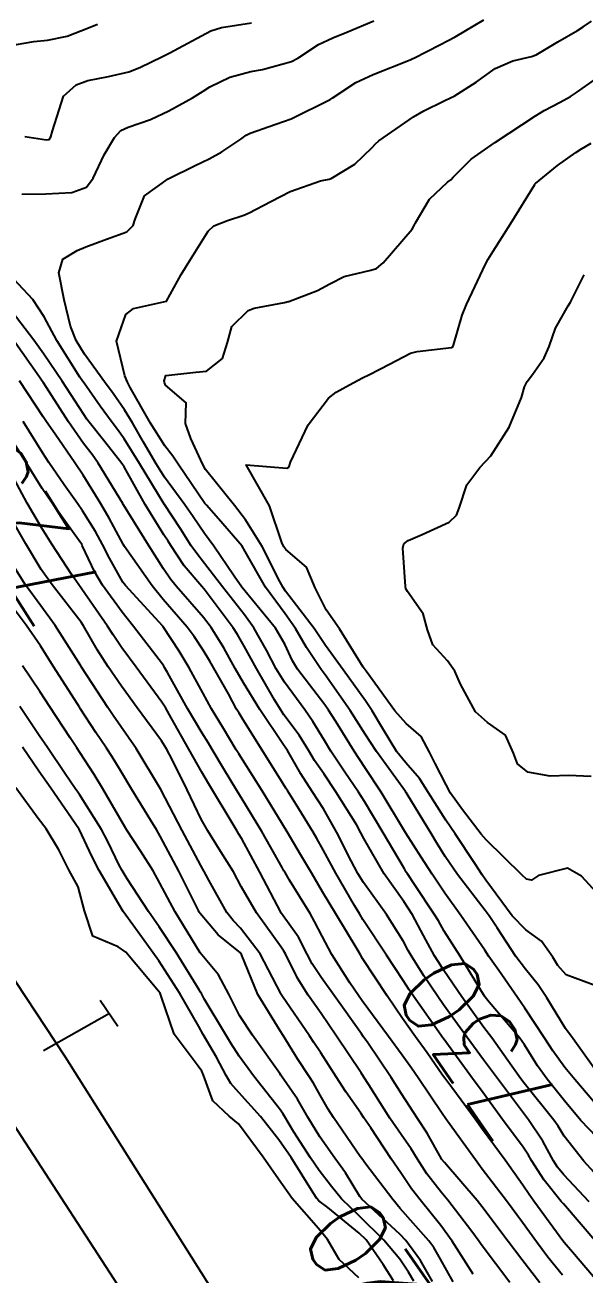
# Model space of a CAD drawing. Header units: metres. Extents: x 298520 to 308411, y 7433745 to 7450750.
# Drawn here: x 300016.8 to 300044.3, y 7449347.6 to 7449408.9 of the extents above; entities that cross this region are included whole.
import ezdxf
from ezdxf.enums import TextEntityAlignment as Align

# ---------------------------------------------------------------- set-up
doc = ezdxf.new("R2010")
doc.units = ezdxf.units.M
doc.header["$LTSCALE"] = 10
for name, color, linetype in [('Cotas', 45, 'Continuous'), ('Curvas de Nivel 1m', 11, 'Continuous'), ('Curvas de Nivel 5m', 15, 'Continuous'), ('Linha Férrea', 251, 'TRACKS'), ('Pórtico', 62, 'Continuous')]:
    doc.layers.add(name, color=color, linetype=linetype)
doc.styles.add('Style-STANDARD', font='STANDARD.shx')
doc.linetypes.add('TRACKS', pattern='A,0.15,[130,ltypeshp.shx,S=0.25,R=0,X=0,Y=0],0.15', length=0.3)

msp = doc.modelspace()

# ---------------------------------------------------------------- linework, layer by layer
at = {"layer": 'Curvas de Nivel 1m', "flags": 128}
for points, elevation in [([(300016.662, 7449400.614), (300017.825, 7449400.643), (300019.113, 7449400.708), (300019.828, 7449400.957), (300020.156, 7449401.407), (300020.695, 7449402.557), (300021.21, 7449403.397), (300021.514, 7449403.746), (300021.868, 7449403.912), (300022.971, 7449404.28), (300023.876, 7449404.711), (300025.032, 7449405.353), (300025.561, 7449405.672), (300025.891, 7449405.884), (300026.858, 7449406.371), (300027.903, 7449406.639), (300028.477, 7449406.742), (300029.901, 7449407.137), (300030.198, 7449407.296), (300031.218, 7449407.976), (300031.918, 7449408.3), (300032.615, 7449408.571), (300033.931, 7449409.139)], 732), ([(300016.795, 7449403.451), (300017.861, 7449403.282), (300017.99, 7449403.309), (300018.08, 7449403.437), (300018.161, 7449403.731), (300018.7, 7449405.428), (300019.325, 7449405.985), (300019.895, 7449406.198), (300020.905, 7449406.393), (300021.902, 7449406.631), (300022.444, 7449406.845), (300023.561, 7449407.374), (300023.792, 7449407.493), (300023.915, 7449407.559), (300024.35, 7449407.797), (300025.926, 7449408.64), (300026.452, 7449408.81), (300027.93, 7449409.03)], 731), ([(300045.287, 7449355.385), (300043.802, 7449357.125), (300043.319, 7449357.728), (300042.724, 7449358.536), (300042.324, 7449359.145), (300041.355, 7449360.634), (300040.986, 7449361.164), (300040.07, 7449362.479), (300039.588, 7449363.178), (300039.386, 7449363.481), (300038.206, 7449365.192), (300037.419, 7449366.286), (300036.793, 7449367.21), (300036.267, 7449368.044), (300035.504, 7449369.229), (300035.454, 7449369.312), (300034.298, 7449371.242), (300033.495, 7449372.461), (300032.967, 7449373.255), (300032.062, 7449374.72), (300031.717, 7449375.268), (300031.527, 7449375.54), (300030.194, 7449377.29), (300029.95, 7449377.688), (300029.565, 7449378.515), (300029.104, 7449379.305), (300027.6, 7449381.14), (300027.454, 7449381.321), (300027.073, 7449381.86), (300026.076, 7449383.335), (300025.629, 7449383.95), (300025.06, 7449384.772), (300024.656, 7449385.355), (300023.663, 7449386.724), (300023.242, 7449387.374), (300022.626, 7449388.438), (300022.092, 7449389.386), (300021.699, 7449390.018), (300021.132, 7449390.824), (300020.713, 7449391.405), (300019.733, 7449392.766), (300019.322, 7449393.424), (300019.048, 7449394.129), (300018.734, 7449395.43), (300018.468, 7449396.748), (300018.665, 7449397.431), (300019.368, 7449397.854), (300019.799, 7449398.029), (300020.808, 7449398.41), (300021.807, 7449398.773), (300022.119, 7449399.078), (300022.218, 7449399.386), (300022.674, 7449400.532), (300023.833, 7449401.37), (300025.169, 7449402.024), (300025.848, 7449402.351), (300026.481, 7449402.707), (300027.404, 7449403.325), (300027.674, 7449403.513), (300027.866, 7449403.62), (300029.122, 7449404.056), (300029.873, 7449404.317), (300031.788, 7449405.271), (300031.884, 7449405.336), (300033.048, 7449406.102), (300033.895, 7449406.499), (300035.718, 7449407.223), (300035.849, 7449407.276), (300035.904, 7449407.308), (300037.172, 7449407.95), (300037.92, 7449408.347), (300038.459, 7449408.661), (300039.333, 7449409.186)], 733), ([(300044.792, 7449357.642), (300043.715, 7449359.126), (300043.341, 7449359.641), (300042.422, 7449361.144), (300042.005, 7449361.786), (300041.377, 7449362.544), (300040.906, 7449363.165), (300039.992, 7449364.579), (300039.591, 7449365.178), (300039.407, 7449365.43), (300038.044, 7449367.194), (300037.442, 7449368.084), (300037.015, 7449368.773), (300036.748, 7449369.211), (300035.571, 7449371.139), (300035.515, 7449371.23), (300035.503, 7449371.25), (300035.483, 7449371.273), (300034.067, 7449373.244), (300033.511, 7449374.094), (300032.768, 7449375.258), (300031.549, 7449377.008), (300031.356, 7449377.273), (300030.626, 7449378.346), (300030.087, 7449379.292), (300029.584, 7449380.007), (300028.61, 7449381.31), (300027.62, 7449383.07), (300027.465, 7449383.322), (300026.303, 7449384.667), (300025.712, 7449385.339), (300025.644, 7449385.429), (300024.327, 7449387.36), (300024.062, 7449387.75), (300023.682, 7449388.263), (300022.97, 7449389.377), (300021.97, 7449391.128), (300021.842, 7449391.389), (300021.717, 7449391.693), (300021.303, 7449393.397), (300021.756, 7449394.716), (300022.142, 7449395.003), (300023.763, 7449395.37), (300024.476, 7449396.666), (300024.895, 7449397.353), (300025.807, 7449398.797), (300026.077, 7449399.071), (300026.744, 7449399.331), (300027.546, 7449399.592), (300027.817, 7449399.7), (300028.878, 7449400.254), (300029.827, 7449400.751), (300031.322, 7449401.278), (300031.745, 7449401.361), (300031.835, 7449401.388), (300033.006, 7449402.098), (300033.858, 7449402.919), (300034.012, 7449403.097), (300034.181, 7449403.245), (300035.875, 7449404.413), (300036.382, 7449404.71), (300037.394, 7449405.205), (300037.725, 7449405.361), (300037.885, 7449405.435), (300038.965, 7449406.116), (300039.899, 7449406.792), (300040.761, 7449407.167), (300041.679, 7449407.381), (300041.908, 7449407.47), (300042.962, 7449408.095), (300043.926, 7449408.662), (300044.214, 7449408.842), (300044.618, 7449409.12)], 734), ([(300045.412, 7449365.735), (300044.127, 7449367.123), (300043.437, 7449367.516), (300042.014, 7449367.151), (300041.668, 7449366.917), (300041.43, 7449366.968), (300041.212, 7449367.162), (300039.45, 7449368.896), (300039.201, 7449369.183), (300038.289, 7449370.373), (300037.695, 7449371.198), (300037.487, 7449371.6), (300036.942, 7449372.653), (300036.671, 7449373.212), (300036.264, 7449373.972), (300035.517, 7449374.618), (300034.964, 7449375.236), (300033.552, 7449377.195), (300033.511, 7449377.25), (300033.419, 7449377.386), (300032.244, 7449379.263), (300031.587, 7449380.198), (300031.049, 7449381.278), (300030.628, 7449382.3), (300029.622, 7449383.17), (300029.513, 7449383.301), (300029.412, 7449383.516), (300028.814, 7449385.308), (300027.673, 7449387.32), (300029.671, 7449387.167), (300029.766, 7449387.205), (300029.796, 7449387.298), (300029.837, 7449387.46), (300030.708, 7449389.285), (300031.706, 7449390.605), (300032.079, 7449390.896), (300032.743, 7449391.26), (300033.38, 7449391.591), (300033.721, 7449391.757), (300034.698, 7449392.27), (300035.737, 7449392.802), (300036.06, 7449392.895), (300037.741, 7449393.081), (300037.816, 7449393.125), (300037.85, 7449393.199), (300038.278, 7449394.674), (300038.486, 7449395.193), (300038.896, 7449396.068), (300039.413, 7449397.184), (300039.552, 7449397.426), (300039.799, 7449397.818), (300040.641, 7449399.168), (300041.832, 7449401.089), (300041.858, 7449401.125), (300041.876, 7449401.15), (300042.958, 7449402.027), (300043.856, 7449402.674), (300044.134, 7449402.852), (300044.6, 7449403.123)], 736), ([(300045.271, 7449353.885), (300044.101, 7449355.122), (300043.297, 7449356.089), (300042.452, 7449357.143), (300041.975, 7449357.806), (300041.33, 7449358.838), (300041.104, 7449359.162), (300039.602, 7449360.935), (300039.399, 7449361.18), (300039.363, 7449361.228), (300038.171, 7449363.192), (300037.395, 7449364.422), (300037.113, 7449364.917), (300036.938, 7449365.207), (300035.932, 7449366.715), (300035.59, 7449367.228), (300035.528, 7449367.323), (300035.435, 7449367.478), (300034.399, 7449369.241), (300033.476, 7449370.789), (300033.182, 7449371.253), (300032.519, 7449372.234), (300031.826, 7449373.267), (300031.508, 7449373.787), (300030.948, 7449374.709), (300030.542, 7449375.285), (300029.543, 7449376.649), (300029.137, 7449377.304), (300028.658, 7449378.213), (300028.046, 7449379.315), (300027.582, 7449379.953), (300026.5, 7449381.331), (300025.614, 7449382.477), (300025.239, 7449382.965), (300024.97, 7449383.35), (300024.446, 7449384.172), (300023.663, 7449385.37), (300023.643, 7449385.399), (300022.434, 7449387.382), (300021.685, 7449388.595), (300021.354, 7449389.06), (300021.089, 7449389.399), (300020.496, 7449390.203), (300019.712, 7449391.33), (300019.651, 7449391.421), (300019.506, 7449391.632), (300018.37, 7449393.434), (300017.755, 7449394.6), (300017.191, 7449395.446), (300015.785, 7449396.946)], 732), ([(300044.603, 7449372.008), (300043.492, 7449372.07), (300042.594, 7449372.037), (300041.494, 7449372.221), (300040.984, 7449372.644), (300040.796, 7449373.161), (300040.392, 7449374.047), (300039.518, 7449374.665), (300038.926, 7449375.186), (300038.182, 7449376.555), (300037.908, 7449377.196), (300037.558, 7449377.699), (300036.829, 7449378.475), (300036.572, 7449379.215), (300036.365, 7449380.003), (300035.592, 7449381.096), (300035.513, 7449381.231), (300035.482, 7449381.344), (300035.365, 7449383.233), (300035.412, 7449383.446), (300035.627, 7449383.612), (300036.31, 7449383.9), (300037.636, 7449384.509), (300037.987, 7449384.849), (300038.127, 7449385.195), (300038.505, 7449386.347), (300039.138, 7449387.185), (300039.679, 7449387.761), (300040.582, 7449389.167), (300041.184, 7449390.634), (300041.34, 7449391.156), (300041.456, 7449391.414), (300041.722, 7449391.766), (300042.304, 7449392.575), (300042.538, 7449393.142), (300042.858, 7449394.033), (300043.475, 7449395.133), (300043.586, 7449395.312), (300043.771, 7449395.681), (300044.254, 7449396.657)], 737), ([(300045.252, 7449352.011), (300044.249, 7449353.12), (300043.275, 7449354.35), (300042.977, 7449354.831), (300042.772, 7449355.138), (300041.31, 7449356.946), (300041.145, 7449357.162), (300040.705, 7449357.78), (300039.724, 7449359.176), (300039.341, 7449359.693), (300038.254, 7449361.191), (300037.376, 7449362.492), (300037.095, 7449362.919), (300036.918, 7449363.207), (300036.38, 7449364.202), (300035.835, 7449365.224), (300035.413, 7449365.87), (300034.447, 7449367.24), (300033.45, 7449368.973), (300033.305, 7449369.251), (300033.096, 7449369.616), (300032.074, 7449371.264), (300031.491, 7449372.122), (300031.021, 7449372.8), (300030.736, 7449373.282), (300030.267, 7449374.045), (300029.52, 7449375.05), (300029.348, 7449375.302), (300029.054, 7449375.781), (300028.167, 7449377.314), (300027.564, 7449378.409), (300027.241, 7449378.996), (300027.026, 7449379.325), (300025.601, 7449381.209), (300025.49, 7449381.342), (300024.627, 7449382.369), (300023.961, 7449383.365), (300023.833, 7449383.575), (300023.628, 7449383.885), (300022.705, 7449385.379), (300021.671, 7449387.233), (300021.568, 7449387.392), (300020.73, 7449388.451), (300019.963, 7449389.416), (300019.848, 7449389.572), (300019.697, 7449389.795), (300018.634, 7449391.431), (300017.733, 7449392.758), (300017.237, 7449393.445), (300015.762, 7449395.394)], 731), ([(300044.889, 7449349.113), (300043.241, 7449351.016), (300043.138, 7449351.132), (300042.29, 7449352.181), (300041.679, 7449353.154), (300041.527, 7449353.418), (300041.269, 7449353.8), (300040.255, 7449355.17), (300039.302, 7449356.47), (300038.778, 7449357.185), (300037.333, 7449359.163), (300037.317, 7449359.184), (300037.306, 7449359.2), (300037.236, 7449359.3), (300035.886, 7449361.222), (300035.677, 7449361.537), (300035.371, 7449362), (300034.549, 7449363.238), (300033.4, 7449364.989), (300033.242, 7449365.252), (300032.99, 7449365.674), (300032.075, 7449367.264), (300031.444, 7449368.414), (300031.139, 7449368.963), (300030.95, 7449369.278), (300030.119, 7449370.645), (300029.708, 7449371.297), (300029.621, 7449371.435), (300029.486, 7449371.655), (300028.446, 7449373.311), (300027.518, 7449374.793), (300027.316, 7449375.118), (300027.198, 7449375.325), (300026.794, 7449376.071), (300026.082, 7449377.342), (300025.889, 7449377.678), (300025.562, 7449378.216), (300025.115, 7449378.893), (300024.773, 7449379.352), (300023.593, 7449380.712), (300023.049, 7449381.376), (300021.693, 7449383.318), (300021.648, 7449383.39), (300021.623, 7449383.429), (300020.942, 7449384.707), (300020.535, 7449385.407), (300019.664, 7449386.815), (300019.264, 7449387.424), (300018.287, 7449388.834), (300017.861, 7449389.438), (300017.695, 7449389.686), (300016.54, 7449391.452)], 729), ([(300043.197, 7449347.512), (300042.474, 7449348.41), (300041.919, 7449349.149), (300041.227, 7449350.111), (300040.445, 7449351.168), (300039.258, 7449352.732), (300038.919, 7449353.183), (300037.976, 7449354.493), (300037.469, 7449355.198), (300037.287, 7449355.463), (300036.119, 7449357.218), (300035.788, 7449357.693), (300035.324, 7449358.33), (300034.66, 7449359.237), (300033.359, 7449360.995), (300033.176, 7449361.252), (300032.755, 7449361.871), (300031.876, 7449363.265), (300031.392, 7449364.165), (300031.022, 7449364.899), (300030.802, 7449365.279), (300029.803, 7449366.918), (300029.577, 7449367.298), (300029.522, 7449367.387), (300029.435, 7449367.543), (300028.433, 7449369.31), (300027.477, 7449370.9), (300027.215, 7449371.324), (300026.56, 7449372.4), (300026.003, 7449373.342), (300025.813, 7449373.652), (300025.511, 7449374.144), (300024.795, 7449375.357), (300023.798, 7449377.119), (300023.663, 7449377.369), (300023.62, 7449377.436), (300023.555, 7449377.535), (300022.138, 7449379.384), (300021.583, 7449380.086), (300020.617, 7449381.405), (300020.244, 7449382.045), (300019.622, 7449383.365), (300019.594, 7449383.42), (300019.518, 7449383.528), (300018.137, 7449385.435), (300017.654, 7449386.155), (300016.852, 7449387.448), (300015.691, 7449389.318)], 727), ([(300044.99, 7449347.112), (300043.683, 7449348.65), (300043.275, 7449349.129), (300043.214, 7449349.207), (300041.798, 7449351.152), (300041.567, 7449351.476), (300041.251, 7449351.939), (300040.378, 7449353.169), (300039.278, 7449354.676), (300038.906, 7449355.184), (300037.77, 7449356.731), (300037.422, 7449357.199), (300037.314, 7449357.35), (300036.546, 7449358.433), (300035.981, 7449359.22), (300035.346, 7449360.126), (300034.587, 7449361.238), (300033.381, 7449363.079), (300033.274, 7449363.251), (300033.109, 7449363.53), (300032.063, 7449365.263), (300031.419, 7449366.35), (300030.869, 7449367.278), (300030.333, 7449368.178), (300029.679, 7449369.297), (300029.458, 7449369.667), (300028.447, 7449371.31), (300027.498, 7449372.811), (300027.302, 7449373.124), (300027.184, 7449373.325), (300026.553, 7449374.374), (300025.964, 7449375.343), (300025.535, 7449376.128), (300024.875, 7449377.357), (300024.373, 7449378.17), (300023.595, 7449379.37), (300023.573, 7449379.394), (300021.738, 7449381.389), (300021.605, 7449381.566), (300020.951, 7449382.734), (300020.612, 7449383.405), (300020.27, 7449384.051), (300019.639, 7449385.064), (300019.394, 7449385.422), (300018.737, 7449386.349), (300017.972, 7449387.437), (300017.677, 7449387.892), (300016.713, 7449389.45)], 728), ([(300042.077, 7449347.147), (300041.696, 7449347.65), (300041.204, 7449348.291), (300040.538, 7449349.167), (300039.239, 7449350.895), (300039.014, 7449351.182), (300037.407, 7449353.053), (300037.279, 7449353.2), (300037.263, 7449353.23), (300036.553, 7449354.488), (300036.084, 7449355.218), (300035.301, 7449356.431), (300034.788, 7449357.235), (300033.643, 7449358.933), (300033.418, 7449359.249), (300033.335, 7449359.369), (300031.993, 7449361.264), (300031.372, 7449362.132), (300030.91, 7449362.809), (300030.67, 7449363.281), (300030.231, 7449364.127), (300029.403, 7449365.286), (300029.379, 7449365.324), (300028.338, 7449367.311), (300027.449, 7449368.951), (300027.312, 7449369.183), (300027.225, 7449369.323), (300026.89, 7449369.9), (300026.014, 7449371.342), (300025.812, 7449371.671), (300025.492, 7449372.227), (300024.857, 7449373.356), (300023.986, 7449374.898), (300023.716, 7449375.368), (300023.527, 7449375.664), (300022.263, 7449377.383), (300021.562, 7449378.335), (300021.14, 7449378.968), (300020.858, 7449379.401), (300019.6, 7449381.213), (300019.451, 7449381.422), (300019.111, 7449381.921), (300018.124, 7449383.435), (300017.631, 7449384.215), (300016.922, 7449385.447), (300016.026, 7449387.098)], 726), ([(300038.814, 7449347.566), (300037.789, 7449349.194), (300037.224, 7449349.966), (300036.203, 7449351.216), (300035.789, 7449351.763), (300035.256, 7449352.543), (300034.792, 7449353.235), (300033.781, 7449354.75), (300033.449, 7449355.248), (300033.295, 7449355.47), (300032.563, 7449356.518), (300032.084, 7449357.262), (300031.325, 7449358.438), (300030.995, 7449358.94), (300030.775, 7449359.278), (300029.459, 7449361.201), (300029.39, 7449361.3), (300029.38, 7449361.317), (300029.363, 7449361.352), (300028.35, 7449363.31), (300027.395, 7449364.568), (300027.022, 7449364.948), (300026.726, 7449365.33), (300025.841, 7449366.929), (300025.612, 7449367.347), (300025.547, 7449367.462), (300025.436, 7449367.644), (300024.519, 7449369.359), (300023.483, 7449371.37), (300022.259, 7449373.382), (300021.514, 7449374.467), (300021.134, 7449375.01), (300020.873, 7449375.4), (300019.589, 7449377.383), (300019.568, 7449377.42), (300019.553, 7449377.444), (300018.288, 7449379.433), (300017.587, 7449380.393), (300016.82, 7449381.448), (300015.622, 7449383.362)], 724), ([(300037.837, 7449347.194), (300037.204, 7449348.313), (300036.877, 7449348.873), (300036.636, 7449349.209), (300035.236, 7449350.801), (300034.864, 7449351.234), (300033.54, 7449352.967), (300033.338, 7449353.249), (300033.264, 7449353.355), (300031.96, 7449355.27), (300031.694, 7449355.671), (300031.304, 7449356.353), (300030.978, 7449356.944), (300030.767, 7449357.278), (300030.188, 7449358.154), (300029.478, 7449359.298), (300029.336, 7449359.518), (300028.242, 7449361.311), (300027.435, 7449363.267), (300027.411, 7449363.32), (300027.383, 7449363.349), (300026.289, 7449364.233), (300025.402, 7449365.292), (300025.368, 7449365.35), (300025.327, 7449365.428), (300024.364, 7449367.361), (300023.45, 7449369.078), (300023.283, 7449369.372), (300022.98, 7449369.855), (300022.049, 7449371.384), (300021.492, 7449372.305), (300021.083, 7449372.981), (300020.81, 7449373.4), (300020.28, 7449374.177), (300019.522, 7449375.356), (300019.478, 7449375.42), (300019.4, 7449375.546), (300018.186, 7449377.434), (300017.563, 7449378.426), (300016.874, 7449379.447), (300015.598, 7449381.152)], 723), ([(300036.81, 7449347.206), (300036.233, 7449348.244), (300035.513, 7449349.225), (300035.218, 7449349.539), (300033.354, 7449351.249), (300033.244, 7449351.39), (300032.543, 7449352.548), (300032.026, 7449353.269), (300031.278, 7449354.313), (300030.703, 7449355.286), (300030.187, 7449356.172), (300029.398, 7449357.299), (300029.362, 7449357.348), (300029.314, 7449357.423), (300027.973, 7449359.314), (300027.347, 7449360.279), (300026.812, 7449361.328), (300026.31, 7449362.274), (300025.404, 7449363.35), (300024.179, 7449365.362), (300023.424, 7449366.782), (300023.099, 7449367.373), (300022.498, 7449368.324), (300021.815, 7449369.386), (300021.462, 7449369.965), (300020.633, 7449371.403), (300020.199, 7449372.119), (300019.501, 7449373.186), (300019.347, 7449373.422), (300019.021, 7449373.912), (300018.025, 7449375.435), (300017.534, 7449376.185), (300016.693, 7449377.449)], 722), ([(300035.903, 7449347.219), (300035.645, 7449347.671), (300035.204, 7449348.298), (300034.428, 7449349.238), (300033.23, 7449350.419), (300032.355, 7449351.263), (300031.849, 7449351.871), (300031.257, 7449352.667), (300030.824, 7449353.284), (300029.992, 7449354.583), (300029.561, 7449355.297), (300029.46, 7449355.463), (300029.297, 7449355.693), (300028.035, 7449357.313), (300027.323, 7449358.284), (300026.915, 7449358.912), (300026.665, 7449359.33), (300025.609, 7449361.096), (300025.473, 7449361.348), (300025.433, 7449361.418), (300025.365, 7449361.528), (300024.223, 7449363.362), (300023.395, 7449364.622), (300022.879, 7449365.375), (300021.831, 7449366.981), (300021.579, 7449367.389), (300021.436, 7449367.654), (300020.871, 7449368.822), (300020.56, 7449369.403), (300019.479, 7449371.128), (300019.277, 7449371.422), (300018.779, 7449372.138), (300017.907, 7449373.436), (300017.509, 7449374.036), (300016.561, 7449375.45)], 721), ([(300033.194, 7449347.392), (300032.226, 7449348.288), (300031.662, 7449349.273), (300031.221, 7449349.812), (300029.918, 7449351.293), (300029.252, 7449352.24), (300028.508, 7449353.308), (300027.287, 7449354.954), (300026.835, 7449355.327), (300026.038, 7449356.077), (300025.568, 7449357.346), (300025.499, 7449357.532), (300025.317, 7449357.782), (300024.14, 7449359.362), (300023.502, 7449361.228), (300023.438, 7449361.369), (300023.364, 7449361.477), (300021.758, 7449363.386), (300021.386, 7449363.654), (300020.146, 7449364.164), (300019.736, 7449365.415), (300019.421, 7449366.594), (300018.961, 7449367.425), (300018.463, 7449368.409), (300017.856, 7449369.436), (300017.461, 7449369.959), (300016.359, 7449371.451)], 719)]:
    msp.add_lwpolyline(points, dxfattribs=dict(at, elevation=elevation))
at = {"layer": 'Curvas de Nivel 5m', "flags": 128}
for points, elevation in [([(300015.917, 7449407.882), (300017.241, 7449408.125), (300017.92, 7449408.176), (300018.882, 7449408.385), (300019.927, 7449408.79), (300020.37, 7449408.964)], 730), ([(300044.708, 7449361.778), (300043.374, 7449362.275), (300042.968, 7449362.726), (300042.727, 7449363.14), (300042.168, 7449363.926), (300041.396, 7449364.48), (300040.724, 7449365.167), (300039.429, 7449366.929), (300039.25, 7449367.182), (300038.886, 7449367.738), (300037.934, 7449369.195), (300037.463, 7449369.866), (300036.616, 7449371.213), (300036.18, 7449371.91), (300035.498, 7449372.69), (300035.064, 7449373.234), (300034.365, 7449374.391), (300033.856, 7449375.247), (300033.53, 7449375.737), (300032.433, 7449377.261), (300031.565, 7449378.455), (300031.236, 7449378.941), (300031.012, 7449379.278), (300029.6, 7449381.126), (300029.477, 7449381.301), (300029.319, 7449381.589), (300028.452, 7449383.312), (300027.636, 7449384.615), (300027.09, 7449385.326), (300025.669, 7449387.097), (300025.538, 7449387.342), (300024.949, 7449388.615), (300024.693, 7449389.355), (300024.714, 7449390.366), (300023.712, 7449391.239), (300023.65, 7449391.371), (300023.643, 7449391.442), (300023.718, 7449391.718), (300025.194, 7449391.874), (300025.722, 7449391.92), (300026.513, 7449392.551), (300026.748, 7449393.33), (300026.962, 7449394.117), (300027.759, 7449394.906), (300028.058, 7449395.019), (300029.555, 7449395.302), (300029.724, 7449395.34), (300029.764, 7449395.349), (300031.171, 7449395.88), (300031.777, 7449396.213), (300032.473, 7449396.573), (300033.788, 7449396.889), (300034.061, 7449396.973), (300034.394, 7449397.241), (300035.81, 7449398.902), (300035.925, 7449399.105), (300035.975, 7449399.218), (300036.67, 7449400.366), (300037.558, 7449401.203), (300037.714, 7449401.322), (300037.837, 7449401.451), (300038.707, 7449402.335), (300039.862, 7449403.145), (300039.883, 7449403.16), (300039.909, 7449403.179), (300041.876, 7449404.471), (300042.303, 7449404.722), (300043.081, 7449405.138), (300043.595, 7449405.424), (300043.888, 7449405.611), (300044.776, 7449406.239)], 735), ([(300044.507, 7449351.117), (300043.256, 7449352.445), (300042.944, 7449352.819), (300042.748, 7449353.138), (300042.228, 7449354.101), (300041.521, 7449355.156), (300041.288, 7449355.469), (300040.007, 7449357.173), (300039.322, 7449358.099), (300038.519, 7449359.188), (300037.357, 7449360.792), (300037.07, 7449361.204), (300036.388, 7449362.23), (300035.761, 7449363.224), (300035.626, 7449363.467), (300035.39, 7449363.914), (300034.554, 7449365.238), (300033.426, 7449366.805), (300033.143, 7449367.253), (300032.826, 7449367.869), (300032.123, 7449369.263), (300031.47, 7449370.42), (300030.911, 7449371.279), (300030.346, 7449372.142), (300029.689, 7449373.297), (300029.619, 7449373.413), (300029.506, 7449373.575), (300028.332, 7449375.312), (300027.542, 7449376.611), (300027.135, 7449377.326), (300026.563, 7449378.335), (300025.95, 7449379.336), (300025.58, 7449379.832), (300024.235, 7449381.361), (300023.953, 7449381.712), (300023.611, 7449382.213), (300022.867, 7449383.378), (300021.643, 7449385.367), (300021.636, 7449385.383), (300021.616, 7449385.418), (300020.409, 7449387.409), (300020.1, 7449387.837), (300019.683, 7449388.378), (300018.94, 7449389.428), (300017.712, 7449391.35), (300017.657, 7449391.441), (300017.52, 7449391.638), (300016.237, 7449393.455)], 730), ([(300040.619, 7449347.166), (300039.211, 7449349.031), (300039.1, 7449349.181), (300038.748, 7449349.657), (300037.569, 7449351.197), (300037.247, 7449351.6), (300036.544, 7449352.499), (300036.078, 7449353.218), (300035.767, 7449353.722), (300035.275, 7449354.431), (300034.72, 7449355.236), (300033.682, 7449356.872), (300033.442, 7449357.249), (300033.315, 7449357.45), (300032.097, 7449359.262), (300031.349, 7449360.373), (300030.712, 7449361.28), (300030.184, 7449362.101), (300029.598, 7449363.297), (300029.524, 7449363.437), (300029.386, 7449363.632), (300028.168, 7449365.312), (300027.422, 7449366.619), (300027.045, 7449367.326), (300026.43, 7449368.322), (300025.782, 7449369.345), (300025.462, 7449369.925), (300024.765, 7449371.357), (300024.048, 7449372.814), (300023.755, 7449373.367), (300023.507, 7449373.761), (300022.322, 7449375.382), (300021.539, 7449376.454), (300020.886, 7449377.4), (300020.37, 7449378.217), (300019.688, 7449379.418), (300019.575, 7449379.59), (300018.137, 7449381.435), (300017.61, 7449382.186), (300016.843, 7449383.448), (300015.782, 7449385.318)], 725), ([(300034.897, 7449347.233), (300034.392, 7449348.048), (300033.552, 7449349.247), (300033.218, 7449349.588), (300031.674, 7449350.836), (300031.241, 7449351.17), (300031.14, 7449351.281), (300030.962, 7449351.566), (300029.876, 7449353.294), (300029.276, 7449354.163), (300028.379, 7449355.309), (300027.305, 7449356.494), (300026.91, 7449356.927), (300026.679, 7449357.33), (300026.213, 7449358.228), (300025.561, 7449359.347), (300025.339, 7449359.737), (300024.404, 7449361.36), (300023.379, 7449362.958), (300023.087, 7449363.373), (300022.231, 7449364.546), (300021.635, 7449365.388), (300021.408, 7449365.736), (300020.445, 7449367.405), (300020.102, 7449368.072), (300019.471, 7449369.42), (300019.453, 7449369.451), (300018.075, 7449371.434), (300017.491, 7449372.281), (300016.686, 7449373.448)], 720)]:
    msp.add_lwpolyline(points, dxfattribs=dict(at, elevation=elevation))
at = {"layer": 'Linha Férrea', "flags": 128}
for points in [[(298729.261, 7450749.95), (298734.809, 7450730.65), (298742.343, 7450703.451), (298750.119, 7450676.237), (298757.889, 7450649.199), (298765.189, 7450623.712), (298769.985, 7450606.424), (298776.494, 7450583.287), (298783.055, 7450560.248), (298788.164, 7450542.214), (298793.821, 7450521.584), (298798.125, 7450506.606), (298804.386, 7450484.418), (298809.295, 7450466.837), (298814.551, 7450448.858), (298819.559, 7450431.225), (298826.267, 7450408.649), (298831.926, 7450389.314), (298837.135, 7450370.779), (298842.092, 7450352.398), (298847.802, 7450331.823), (298852.149, 7450316.412), (298858.34, 7450294.769), (298862.969, 7450278.965), (298867.952, 7450260.088), (298870.924, 7450249.95), (298873.722, 7450238.982), (298878.355, 7450222.697), (298882.025, 7450210.358), (298885.603, 7450197.651), (298890.189, 7450181.049), (298894.637, 7450166.006), (298898.995, 7450149.812), (298904.361, 7450131.79), (298908.122, 7450117.709), (298911.93, 7450103.946), (298916.104, 7450089.039), (298920.554, 7450073.399), (298923.212, 7450064.319), (298926.468, 7450052.577), (298930.321, 7450038.956), (298934.723, 7450023.223), (298938.252, 7450011.622), (298941.509, 7449999.193), (298944.399, 7449989.651), (298947.701, 7449977.682), (298952.335, 7449961.49), (298956.967, 7449946.581), (298961.92, 7449929.017), (298965.909, 7449915.258), (298970.082, 7449900.905), (298973.936, 7449887.787), (298977.788, 7449874.853), (298981.549, 7449862.469), (298986.366, 7449847.197), (298989.852, 7449836.37), (298994.575, 7449822.337), (298999.437, 7449807.292), (299004.068, 7449794.269), (299008.7, 7449781.657), (299013.057, 7449770.328), (299018.285, 7449757.718), (299022.322, 7449748.037), (299026.817, 7449737.63), (299031.861, 7449726.852), (299036.814, 7449716.896), (299043.096, 7449705.205), (299047.821, 7449696.534), (299054.335, 7449685.572), (299060.664, 7449675.852), (299069.469, 7449663.104), (299077.541, 7449652.872), (299085.429, 7449643.336), (299089.832, 7449637.784), (299098.728, 7449628.561), (299107.993, 7449618.793), (299117.442, 7449610.031), (299127.077, 7449601.223), (299138.453, 7449591.782), (299150.409, 7449582.651), (299162.779, 7449573.982), (299174.004, 7449567.002), (299185.962, 7449560.295), (299199.698, 7449553.222), (299213.253, 7449547.024), (299227.033, 7449541.5), (299241.999, 7449536.525), (299258.424, 7449531.831), (299277.224, 7449527.814), (299295.935, 7449525.032), (299311.589, 7449523.57), (299326.876, 7449522.883), (299340.975, 7449522.747), (299353.572, 7449523.111), (299369.274, 7449524.069), (299382.826, 7449525.211), (299396.609, 7449526.717), (299414.178, 7449529.501), (299430.969, 7449532.603), (299440.142, 7449534.839), (299451.094, 7449537.487), (299469.666, 7449542.917), (299486.963, 7449547.755), (299510.376, 7449554.83), (299531.414, 7449561.037), (299544.903, 7449564.894), (299559.186, 7449569.068), (299590.197, 7449576.665), (299616.417, 7449582.259), (299645.03, 7449585.805), (299675.251, 7449587.635), (299705.522, 7449586.259), (299732.882, 7449582.825), (299762.581, 7449576.088), (299791.888, 7449566.944), (299816.217, 7449556.896), (299840.774, 7449544.781), (299859.676, 7449534.387), (299878.529, 7449521.308), (299897.376, 7449507.135), (299919.538, 7449486.991), (299927.658, 7449478.626), (299947.133, 7449456.962), (299961.499, 7449437.961), (299971.137, 7449424.784), (299981.869, 7449408.322), (299997.595, 7449383.682), (300016.228, 7449354.96), (300035.864, 7449324.687), (300055.136, 7449295.587), (300073.232, 7449268.397), (300085.868, 7449249.95), (300089.501, 7449244.778), (300101.211, 7449227.647), (300111.197, 7449214.14), (300124.752, 7449194.736), (300135.909, 7449179.759), (300148.296, 7449162.129), (300160.805, 7449144.566), (300173.129, 7449128.481), (300185.523, 7449112.088), (300198.402, 7449095.758), (300207.462, 7449083.98), (300220.094, 7449068.515), (300233.468, 7449051.744), (300246.778, 7449035.349), (300263.478, 7449015.076), (300277.526, 7448998.444), (300292.814, 7448981.501), (300306.688, 7448964.856), (300324.623, 7448944.393), (300340.398, 7448926.517), (300357.9, 7448907.843), (300372.755, 7448891.817), (300392.041, 7448871.054), (300410.717, 7448852.066), (300427.475, 7448834.137), (300439.245, 7448822.858), (300454.898, 7448806.525), (300473.448, 7448788.164), (300493.111, 7448768.808), (300511.705, 7448749.95), (300518.198, 7448743.612), (300525.672, 7448735.984), (300530.889, 7448730.361), (300538.141, 7448723.284), (300543.771, 7448717.624), (300548.924, 7448711.903), (300554.778, 7448706.093), (300562.444, 7448698.573), (300570.483, 7448690.198), (300580.06, 7448680.508), (300590.013, 7448670.628), (300599.102, 7448661.391), (300608.565, 7448651.702), (300616.68, 7448643.32), (300625.581, 7448633.859), (300633.62, 7448625.859), (300641.21, 7448617.858), (300649.582, 7448609.897), (300659.386, 7448599.72), (300667.387, 7448591.231), (300676.098, 7448582.784), (300683.871, 7448574.669), (300691.725, 7448567.153), (300703.33, 7448554.876), (300711.744, 7448546.351), (300718.093, 7448539.767), (300726.506, 7448530.983), (300733.153, 7448523.695), (300741.152, 7448514.418), (300747.426, 7448507.242), (300750.054, 7448504.018), (300758.169, 7448493.99), (300764.854, 7448485.238), (300772.251, 7448475.55), (300781.114, 7448462.855), (300788.178, 7448452.147), (300795.99, 7448439.115), (300802.712, 7448427.661), (300809.137, 7448414.665), (300814.959, 7448402.42), (300819.763, 7448391.601), (300824.722, 7448378.533), (300829.079, 7448366.59), (300833.249, 7448353.858), (300836.592, 7448342.438), (300839.822, 7448330.572), (300842.678, 7448317.912), (300845.758, 7448304.202), (300848.387, 7448291.169), (300849.927, 7448279.903), (300851.843, 7448266.756), (300852.632, 7448254.174), (300852.974, 7448249.95), (300853.718, 7448237.64), (300853.896, 7448226.066), (300854.164, 7448215.145), (300853.836, 7448203.832), (300853.598, 7448192.905), (300852.795, 7448182.25), (300851.991, 7448170.79), (300850.801, 7448159.302), (300849.223, 7448146.768), (300848.151, 7448135.486), (300846.96, 7448124.114), (300845.442, 7448113.546), (300844.222, 7448102.204), (300842.288, 7448090.385), (300840.978, 7448078.33), (300839.608, 7448068.386), (300838.209, 7448056.39), (300836.541, 7448045.166), (300835.023, 7448032.665), (300833.535, 7448020.341), (300832.284, 7448009.205), (300831.094, 7447998.637), (300829.874, 7447985.926), (300828.432, 7447973.713), (300826.546, 7447955.639), (300825.162, 7447943.391), (300824.986, 7447942.247), (300823.836, 7447930.96), (300822.657, 7447919.829), (300821.593, 7447909.075), (300820.243, 7447895.408), (300819.533, 7447885.934), (300818.679, 7447872.07), (300818.298, 7447858.799), (300817.927, 7447851.916), (300817.786, 7447841.862), (300817.933, 7447833.489), (300818.516, 7447815.843), (300820.361, 7447795.876), (300822.449, 7447776.733), (300825.922, 7447758.996), (300827.722, 7447750.217), (300828.687, 7447743.229), (300830.467, 7447731.539), (300833.751, 7447711.152), (300838.977, 7447681.969), (300842.161, 7447664.851), (300846.249, 7447643.566), (300856.898, 7447587.933), (300861.3, 7447564.706), (300863.731, 7447552.015), (300867.081, 7447534.8), (300870.251, 7447518.153), (300879.139, 7447471.406), (300882.717, 7447452.426), (300886.196, 7447433.436), (300890.621, 7447408.952), (300893.065, 7447393.996), (300894.895, 7447382.534), (300896.018, 7447374.923), (300897.056, 7447367.88), (300898.671, 7447355.202), (300899.884, 7447344.173), (300901.155, 7447328.57), (300902.425, 7447306.17), (300902.632, 7447290.927), (300902.643, 7447274.906), (300901.209, 7447249.806), (300899.894, 7447235.454), (300897.424, 7447214.973), (300896.24, 7447207.108, -0.017609), (300893.245, 7447191.067), (300890.79, 7447180.008), (300886.347, 7447162.337), (300883.122, 7447151.267), (300877.521, 7447133.871), (300873.858, 7447123.752), (300865.532, 7447103.056), (300859.822, 7447090.388), (300850.503, 7447071.406), (300846.315, 7447063.106), (300836.805, 7447045.834), (300827.664, 7447031.197), (300815.395, 7447013.014), (300803.069, 7446996.228), (300792.968, 7446983.245), (300781.446, 7446969.292), (300759.63, 7446945.435), (300748.36, 7446933.669), (300737.301, 7446922.447), (300720.178, 7446905.644), (300707.821, 7446893.561), (300697.057, 7446883.028), (300686.376, 7446872.224), (300676.506, 7446862.329), (300660.145, 7446845.845), (300651.989, 7446837.638), (300637.917, 7446823.835), (300624.102, 7446810.419), (300614.955, 7446801.573), (300610.107, 7446796.538), (300599.124, 7446785.64, 0.017844), (300588.776, 7446774.611), (300582.973, 7446768.596), (300572.807, 7446757.15), (300570.635, 7446754.423, -0.018804), (300566.868, 7446749.902, -0.021463), (300565.197, 7446747.771, 0.014089), (300560.744, 7446742.236), (300556.818, 7446737.065), (300549.018, 7446726.402), (300544.903, 7446720.152), (300542.989, 7446717.435), (300540.702, 7446714.014), (300534.516, 7446704.131), (300528.813, 7446694.775), (300525.37, 7446688.688), (300519.775, 7446678.443, 0.017217), (300513.559, 7446666.068), (300510.115, 7446659.471), (300505.35, 7446648.44), (300501.39, 7446638.953, 0.017957), (300498.447, 7446631.125), (300492.383, 7446614.647), (300488.086, 7446600.958), (300484.889, 7446590.082), (300482.448, 7446580.533), (300479.028, 7446566.174), (300474.999, 7446546.195), (300472.245, 7446530.076), (300469.723, 7446510.133), (300467.649, 7446494.09), (300465.343, 7446472.628), (300462.509, 7446448.283), (300460.589, 7446427.75), (300458.173, 7446403.459), (300455.716, 7446377.743), (300453.679, 7446357.578), (300451.179, 7446331.957), (300448.408, 7446302.907), (300446.096, 7446278.461), (300443.948, 7446255.986), (300443.327, 7446249.95), (300441.921, 7446236.026), (300439.714, 7446214.959), (300437.145, 7446189.663), (300434.772, 7446164.489), (300432.986, 7446145.942), (300427.675, 7446092.019), (300425.457, 7446069.071), (300422.052, 7446034.05), (300420.454, 7446017.74), (300416.946, 7445981.751), (300414.159, 7445952.95), (300410.686, 7445916.311), (300408.437, 7445891.812), (300405.718, 7445868.171), (300403.766, 7445842.739), (300401.654, 7445818.651), (300400.337, 7445806.143), (300399.876, 7445801.282), (300399.266, 7445794.558)], [(298905.363, 7450145.031), (298910.207, 7450124.873), (298915.002, 7450108.012), (298921.739, 7450085.266), (298926.98, 7450064.83), (298931.003, 7450051.742), (298934.224, 7450039.953), (298937.65, 7450027.983), (298940.458, 7450017.786), (298943.206, 7450008.624), (298945.866, 7449998.811), (298948.85, 7449988.084), (298952.218, 7449977.183), (298954.849, 7449967.637), (298957.892, 7449956.733), (298961.763, 7449943.848), (298964.896, 7449932.558), (298968.973, 7449920.293), (298972.372, 7449908.382), (298975.8, 7449896.208), (298979.287, 7449884.682), (298982.035, 7449875.079), (298985.463, 7449863.464), (298988.891, 7449853.475), (298994.252, 7449836.792), (298999.642, 7449820.007), (299004.122, 7449806.223), (299009.577, 7449791.55), (299017.072, 7449771.922), (299023.852, 7449755.78), (299031.351, 7449735.099), (299042.615, 7449714.768), (299049.157, 7449702.257), (299057.947, 7449687.795), (299067.128, 7449674.025), (299074.388, 7449663.764), (299083.266, 7449652.271), (299093.226, 7449640.21), (299104.865, 7449628.3), (299116.059, 7449616.929), (299127.188, 7449606.965), (299134.846, 7449600.398), (299146.061, 7449590.999), (299159.8, 7449581.134), (299172.881, 7449572.672), (299188.754, 7449563.553), (299203.487, 7449555.781), (299219.692, 7449548.782), (299229.285, 7449544.979), (299249.695, 7449538.196), (299264.418, 7449534.22), (299286.841, 7449530.183), (299305.276, 7449527.832), (299319.472, 7449527.113), (299340.209, 7449526.73), (299362.575, 7449527.496), (299380.335, 7449528.889), (299402.027, 7449531.43), (299418.393, 7449534.55), (299439.271, 7449538.773), (299455.546, 7449542.61), (299468.219, 7449546.447), (299486.071, 7449551.679), (299502.678, 7449556.429), (299521.873, 7449562.476), (299544.903, 7449569.511), (299558.765, 7449572.874), (299572.65, 7449576.475), (299589.389, 7449580.647), (299603.615, 7449583.903), (299623.713, 7449587.445), (299640.449, 7449589.67), (299657.813, 7449590.983), (299675.925, 7449591.554), (299694.255, 7449591.042), (299708.541, 7449590.126), (299722.182, 7449588.244), (299738.919, 7449585.56), (299759.653, 7449580.821), (299775.25, 7449576.474), (299786.436, 7449572.94), (299797.015, 7449569.282), (299807.003, 7449565.52), (299816.424, 7449561.561), (299823.596, 7449557.979), (299834.148, 7449553.022), (299842.943, 7449548.641), (299850.946, 7449544.045), (299857.58, 7449540.07), (299867.592, 7449534.039), (299879.685, 7449526.144), (299888.765, 7449519.647), (299901.686, 7449509.708), (299911.305, 7449500.703), (299920.635, 7449492.515), (299928.708, 7449484.626), (299935.814, 7449476.733), (299943.925, 7449467.258), (299951.104, 7449459.003), (299957.671, 7449450.784), (299963.484, 7449442.67), (299970.77, 7449432.303), (299976.475, 7449423.904), (299982.432, 7449414.862), (299988.891, 7449404.85), (299995.852, 7449394.443), (300002.312, 7449383.928), (300010.887, 7449370.223), (300018.781, 7449358.239), (300026.569, 7449345.892), (300033.388, 7449335.88), (300041.176, 7449324.037), (300049.358, 7449311.838), (300057.288, 7449299.745), (300065.47, 7449287.364), (300073.508, 7449275.701), (300081.011, 7449264.541), (300090.196, 7449251.298), (300091.164, 7449249.95), (300100.525, 7449236.167), (300109.403, 7449223.951), (300117.162, 7449213.187), (300127.336, 7449198.457), (300139.6, 7449181.446), (300149.952, 7449166.72), (300159.813, 7449153.466), (300168.75, 7449141.382), (300179.779, 7449126.346), (300190.932, 7449112.414), (300203.876, 7449095.222), (300217.308, 7449078.587), (300230.374, 7449062.005), (300242.887, 7449046.162), (300256.877, 7449029.774), (300272.777, 7449010.921), (300288.309, 7448992.868), (300306.303, 7448971.97), (300322.512, 7448953.54), (300337.055, 7448937.024), (300349.196, 7448923.521), (300363.433, 7448907.803), (300372.178, 7448898.27), (300387.649, 7448881.624), (300402.322, 7448866.086), (300417.298, 7448851.105), (300428.763, 7448838.962), (300440.716, 7448827.379), (300454.398, 7448813.148), (300467.461, 7448800.639), (300481.638, 7448785.533), (300502.227, 7448765.254), (300514.06, 7448753.852), (300517.826, 7448749.95), (300528.275, 7448738.976), (300540.783, 7448726.333), (300551.364, 7448715.261), (300568.358, 7448698.083), (300580.431, 7448686.447), (300591.073, 7448675.242), (300605.822, 7448659.996), (300619.827, 7448645.871), (300631.531, 7448633.85), (300641.93, 7448623.388), (300651.196, 7448614.132), (300663.21, 7448601.736), (300675.654, 7448588.967), (300686.366, 7448579.136), (300697.132, 7448567.001), (300714.307, 7448549.82), (300728.065, 7448535.254), (300742.189, 7448519.954), (300754.02, 7448506), (300763.608, 7448493.67), (300772.134, 7448482.969), (300781.594, 7448469.905), (300789.873, 7448457.453), (300798.087, 7448444.138), (300806.367, 7448430.378), (300809.353, 7448423.731), (300815.826, 7448410.715), (300822.176, 7448396.83), (300827.777, 7448382.459), (300832.26, 7448369.325), (300838.297, 7448352.647), (300842.655, 7448335.903), (300846.951, 7448318.72), (300850.061, 7448305.153), (300853.485, 7448286.05), (300855.912, 7448269.922), (300857.341, 7448249.95), (300858.33, 7448231.606), (300857.942, 7448206.205), (300856.925, 7448178.368), (300854.333, 7448156.855), (300851.333, 7448129.708), (300849.095, 7448108.502), (300845.739, 7448085.317), (300843.044, 7448064.17), (300840.396, 7448043.097), (300838.567, 7448030.951), (300837.041, 7448016.016), (300835.11, 7447994.958), (300832.975, 7447975.28), (300830.738, 7447953.623), (300829.108, 7447937.188), (300828.366, 7447933.435), (300827.045, 7447924.743), (300825.629, 7447910.191), (300824.268, 7447895.589), (300822.966, 7447881.617), (300821.953, 7447863.074), (300821.73, 7447846.352), (300821.738, 7447838.346), (300822.298, 7447822.796), (300823.264, 7447806.625), (300824.128, 7447792.391), (300826.211, 7447777.691), (300829.715, 7447760.435), (300831.501, 7447751.07), (300833.495, 7447738.255), (300836.415, 7447720.056), (300862.711, 7447579.549), (300879.787, 7447489.912), (300882.904, 7447473.371), (300886.736, 7447453.399), (300891.84, 7447425.61), (300894.824, 7447408.419), (300897.501, 7447392.308), (300900.259, 7447374.699), (300902.627, 7447356.768), (300903.989, 7447344.999), (300904.86, 7447335.88), (300905.847, 7447322.28), (300906.291, 7447313.022), (300906.573, 7447308.418), (300906.759, 7447298.893), (300906.88, 7447292.725, -0.006984), (300906.844, 7447284.829), (300906.695, 7447276.838), (300906.36, 7447267.883), (300905.744, 7447256.667), (300905.23, 7447249.95), (300904.292, 7447239.525), (300903.012, 7447227.25), (300901.034, 7447212.309), (300899.543, 7447202.921, -0.011988), (300897.909, 7447194.02), (300894.997, 7447180.769), (300891.356, 7447165.387), (300887.457, 7447151.115), (300883.301, 7447137.652), (300876.75, 7447119.219), (300874.099, 7447111.988), (300871.749, 7447106.138, -0.018309), (300868.914, 7447099.764, 0.011681), (300865.826, 7447093.061), (300860.469, 7447081.825), (300851.72, 7447064.422), (300846.208, 7447053.937), (300843.033, 7447048.479), (300836.89, 7447038.137), (300827.206, 7447022.921), (300821.11, 7447014.014), (300814.857, 7447005.089), (300809.628, 7446998.099), (300801.236, 7446986.884), (300791.122, 7446974.407), (300781.425, 7446962.969), (300774.943, 7446955.767), (300762.88, 7446942.762), (300751.299, 7446930.933), (300734.873, 7446914.565), (300727.949, 7446907.628), (300717.868, 7446897.443), (300705.6, 7446885.783), (300698.716, 7446879.048), (300668.127, 7446848.06), (300640.994, 7446821.407), (300627.442, 7446808.23), (300610.345, 7446790.697), (300597.443, 7446778.155), (300592.334, 7446772.486), (300571.229, 7446748.595), (300567.705, 7446744.65), (300564.743, 7446740.8), (300562.62, 7446737.769), (300551.356, 7446722.391), (300544.903, 7446712.981), (300541.869, 7446707.917), (300539.497, 7446704.103, 0.003437), (300530.37, 7446689.205, 0.010632), (300522.744, 7446675.931, 0.016565), (300518.05, 7446666.625, -0.011698), (300511.771, 7446653.868, 0.029635), (300510.132, 7446650.211), (300505.481, 7446638.898), (300500.314, 7446625.471), (300492.316, 7446601.197), (300488.229, 7446587.047), (300485.297, 7446575.185), (300482.347, 7446562.473), (300481.087, 7446556.089, 0.004599), (300479.148, 7446545.763), (300476.443, 7446530.265), (300474.645, 7446518.085), (300472.755, 7446502.987), (300471.297, 7446490.618), (300469.17, 7446472.092), (300467.901, 7446459.793), (300466.767, 7446449.806), (300465.445, 7446435.701), (300463.191, 7446412.592), (300462.659, 7446405.266), (300461.606, 7446397.228), (300459.608, 7446375.419), (300458.167, 7446361.3), (300456.938, 7446349.283), (300454.601, 7446324.341), (300452.383, 7446301.27), (300450.408, 7446280.731), (300448.612, 7446261.944), (300447.444, 7446249.79), (300445.943, 7446235.321), (300443.682, 7446213.965), (300443.009, 7446207.561), (300441.275, 7446189.511), (300439.198, 7446168.049), (300436.473, 7446140.607), (300434.029, 7446115.856), (300431.015, 7446085.098), (300427.797, 7446052.837), (300425.199, 7446025.415), (300423.636, 7446009.727), (300422.457, 7445994.573), (300421.615, 7445989.53), (300419.286, 7445963.664), (300415.807, 7445928.192), (300414.69, 7445917.527), (300413.782, 7445904.921), (300412.247, 7445888.391), (300411.949, 7445886.157), (300411.266, 7445881.618), (300410.692, 7445876.189), (300409.038, 7445857.286), (300407.606, 7445838.578), (300405.212, 7445812.517), (300404.532, 7445804.524), (300403.437, 7445794.141)]]:
    msp.add_lwpolyline(points, format="xyb", dxfattribs=at)
at = {"layer": 'Pórtico'}
for points in [[(300020.503, 7449361.021), (300021.366, 7449359.758)], [(300020.95, 7449360.368), (300017.713, 7449358.535)]]:
    msp.add_lwpolyline(points, dxfattribs=at)

# ---------------------------------------------------------------- texts
at = {"layer": 'Cotas', "style": 'Style-STANDARD'}
for s, rotation, p in [('725', 122.3554, (300016.69, 7449384.034, 725)), ('730', 124.47646, (300039.032, 7449358.714, 730)), ('720', 125.09014, (300034.459, 7449346.766, 720))]:
    msp.add_text(s, height=4, rotation=rotation, dxfattribs=at).set_placement(p, align=Align.MIDDLE_CENTER)

doc.saveas('drawing.dxf')
